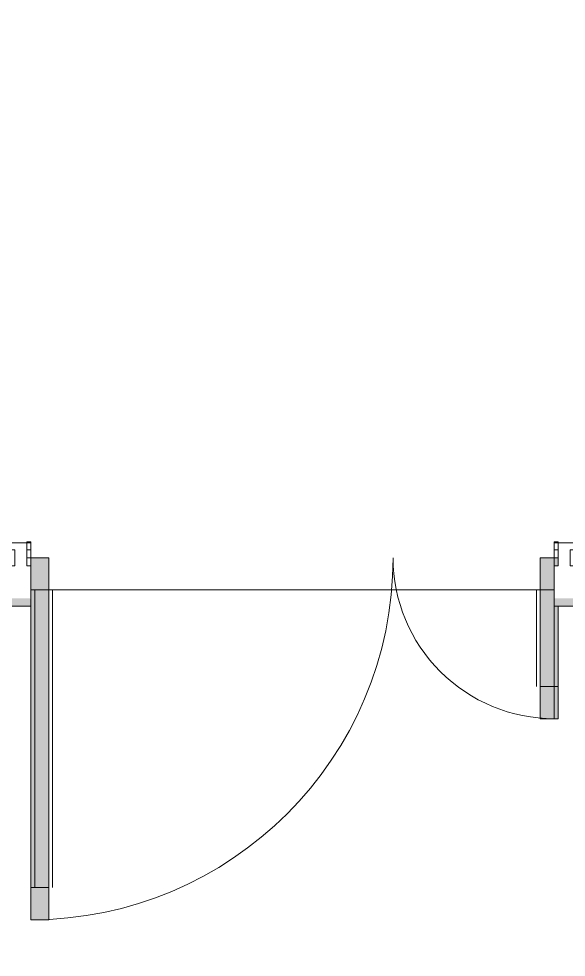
# Model space of a CAD drawing. Header units: millimetres. Extents: x -164500 to 426394, y -23753 to 102118.
# Drawn here: x 180092 to 181452, y 87406 to 89739 of the extents above; entities that cross this region are included whole.
import ezdxf

# ---------------------------------------------------------------- set-up
doc = ezdxf.new("R2010")
doc.units = ezdxf.units.MM
doc.layers.add('A-AREA-PATT-2', color=7, linetype='Continuous', lineweight=5, true_color=0xcde0ef, transparency=1)
doc.layers.add('A-FLOR-PATT-1', color=7, linetype='Continuous', lineweight=9, true_color=0xeef6ff, transparency=0.5)
for name, color, linetype, lineweight in [('A-DETL-GENF', 7, 'Continuous', 9), ('A-FLOR', 7, 'Continuous', 9), ('A-GLAZ-CWMG', 7, 'Continuous', 9), ('A-GLAZ-CWMG-1', 7, 'Continuous', 20)]:
    doc.layers.add(name, color=color, linetype=linetype, lineweight=lineweight)
doc.layers.add('A-DOOR-1', color=7, linetype='Continuous', lineweight=5, true_color=0xc0c0c0)

# ---------------------------------------------------------------- blocks, each defined once
blk = doc.blocks.new('Прямоугольный импост - Импост структурный с накладкой - 160мм Темный-32479175-Объем проектирования 2 этажа')
at = {"layer": 'A-GLAZ-CWMG-1'}
for p, q in [((-50, 40), (-50, 140)), ((-50, 140), (0, 140)), ((0, 140), (0, 40)), ((-40, 40), (-50, 40)), ((-40, 0), (-40, 40)), ((-10, 40), (-10, 0)), ((0, 40), (-10, 40)), ((-50, -17), (-50, 0)), ((-50, 0), (-40, 0)), ((-10, 0), (0, 0)), ((0, 0), (0, -17)), ((0, -17), (-50, -17))]:
    blk.add_line(p, q, dxfattribs=at)
blk = doc.blocks.new('Дверь_Витражная_остекление_ - Д-39_л_ Актовый-32481803-Объем проектирования 2 этажа')
at = {"layer": 'A-DETL-GENF'}
for p, q in [((650, 920), (605, 920)), ((605, 920), (605, 20)), ((650, 920), (605, 920)), ((605, 920), (605, 20)), ((650, 920), (650, 140)), ((650, 140), (650, 920)), ((596, 840), (596, 100)), ((650, 840), (605, 840)), ((640, 840), (640, 100)), ((-660, 420), (-615, 420)), ((-660, 420), (-660, 140)), ((-615, 420), (-660, 420)), ((-660, 420), (-660, 140)), ((-615, 420), (-615, 20)), ((-615, 20), (-615, 420)), ((-660, 340), (-615, 340)), ((-650, 340), (-650, 140)), ((-606, 340), (-606, 100)), ((-650, 100), (-615, 100)), ((650, 100), (605, 100)), ((650, 40), (650, 20)), ((650, 20), (650, 40)), ((-615, 20), (-650, 20)), ((-650, 20), (-615, 20)), ((605, 20), (650, 20)), ((605, 20), (650, 20))]:
    blk.add_line(p, q, dxfattribs=at)
at = {"layer": 'A-DOOR-1'}
for p, q in [((650, 920), (650, 140)), ((-650, 420), (-650, 140)), ((-650, 40), (-650, 20)), ((650, 40), (650, 20)), ((-650, 20), (-660, 20)), ((-660, 20), (-660, -20)), ((-650, -20), (-650, 20)), ((660, 20), (650, 20)), ((650, 20), (650, -20)), ((660, -20), (660, 20)), ((-660, -20), (-650, -20)), ((650, -20), (660, -20))]:
    blk.add_line(p, q, dxfattribs=at)
for centre, radius, start, end in [((650, 20), 900, 90, 180), ((-650, 20), 400, 360, 90)]:
    blk.add_arc(centre, radius, start, end, dxfattribs=at)
blk = doc.blocks.new('Прямоугольный импост - Импост структурный с накладкой - 160мм Темный-32479277-Объем проектирования 2 этажа')
at = {"layer": 'A-GLAZ-CWMG-1'}
for p, q in [((0, 140), (-50, 140)), ((-50, 140), (-50, 40)), ((0, 40), (0, 140)), ((-50, 40), (-40, 40)), ((-40, 40), (-40, 0)), ((-10, 0), (-10, 40)), ((-10, 40), (0, 40)), ((-40, 0), (-50, 0)), ((-50, 0), (-50, -17)), ((0, 0), (-10, 0)), ((0, -17), (0, 0)), ((-50, -17), (0, -17))]:
    blk.add_line(p, q, dxfattribs=at)
blk = doc.blocks.new('2floor')
at = {"layer": 'A-AREA-PATT-2'}
h = blk.add_hatch(color=256, dxfattribs=at)
h.paths.add_polyline_path([(187288.1, 7920.5), (187291.6, 7921), (187289.5, 7931), (187281.6, 7931), (187281.6, 7920.5)])
h.paths.add_polyline_path([(169022.1, 7920.5), (169022.1, 8530.4), (168992.1, 8530.4), (168992.1, 7920.5), (169017.1, 7920.5)])
h.paths.add_polyline_path([(187291.1, 7990), (187291.6, 7991.2), (187291.6, 8080), (187288.1, 8080), (187288.1, 8030), (187291.1, 8030), (187291.1, 8000)])
h.paths.add_polyline_path([(187288.1, 10065), (187291.6, 10065), (187291.1, 10115), (187288.1, 10115)])
h.paths.add_polyline_path([(169022.1, 10275.4), (169022.1, 10880), (169002.6, 10878), (169002.6, 10275.4)])
h.paths.add_polyline_path([(187266.6, 10669), (187286.6, 10669), (187286.6, 10679.5), (187266.6, 10679.5)])
h.paths.add_polyline_path([(181432.1, 13740), (181472.1, 13740), (181470.2, 13759.5), (181422.1, 13759.5), (181422.1, 13740)])
h.paths.add_polyline_path([(180072.1, 13740), (180122.1, 13740), (180120.2, 13759.5), (180072.1, 13759.5)])
h.paths.add_polyline_path([(182422.1, 18870), (182422.1, 18920), (182402.6, 18918.1), (182402.6, 18870)])
h.paths.add_polyline_path([(182402.6, 20220), (182422.1, 20220), (182422.1, 20270), (182402.6, 20268.1), (182402.6, 20222)])
at = {"layer": 'A-FLOR-PATT-1'}
h = blk.add_hatch(color=256, dxfattribs=at)
h.paths.add_polyline_path([(162402, 7900), (162442, 7900), (162442, 8730), (162402, 8730), (162402, 7903.7)])
h.paths.add_polyline_path([(173072.1, 7900), (173072.1, 8230), (173032.1, 8230), (173032.1, 7900)])
h.paths.add_polyline_path([(163662, 7900), (163702, 7900), (163702, 8230), (163662, 8230), (163662, 7920)])
h.paths.add_polyline_path([(171772.1, 7900), (171812.1, 7900), (171812.1, 8730), (171772.1, 8730), (171772.1, 7920)])
h.paths.add_polyline_path([(154167.1, 7915), (154167.1, 8315), (154127.1, 8315), (154127.1, 7915)])
h.paths.add_polyline_path([(152912.1, 7915), (152912.1, 8810), (152872.1, 8810), (152872.1, 7915), (152902.1, 7915)])
h.paths.add_polyline_path([(187288.1, 8030), (187288.1, 8075), (186295.6, 8075), (186295.6, 8030), (187286.6, 8030)])
h.paths.add_polyline_path([(168782.1, 8520.4), (168862.1, 8520.4), (168862.1, 8565.4), (168022.1, 8565.4), (168022.1, 8520.4), (168398, 8520.4)])
h.paths.add_polyline_path([(186895.7, 10020), (187288.1, 10020), (187288.1, 10065), (186295.6, 10065), (186295.6, 10020), (186762.1, 10020)])
h.paths.add_polyline_path([(168037.1, 10190.4), (168862.1, 10190.4), (168862.1, 10235.4), (168037.1, 10235.4)])
h.paths.add_polyline_path([(180167.1, 12960), (180167.1, 13780), (180122.1, 13780), (180122.1, 12960)])
h.paths.add_polyline_path([(181432.1, 13460), (181432.1, 13740), (181422.1, 13740), (181422.1, 13780), (181387.1, 13780), (181387.1, 13460), (181422.1, 13460)])
h.paths.add_polyline_path([(182804.8, 18920), (183202.1, 18920), (183202.1, 18965), (182382.1, 18965), (182382.1, 18920), (182422.1, 18920)])
h.paths.add_polyline_path([(182570.3, 20185), (182702.1, 20185), (182702.1, 20230), (182422.1, 20230), (182422.1, 20220), (182382.1, 20220), (182382.1, 20185), (182435.2, 20185)])
h = blk.add_hatch(color=256, dxfattribs=at)
h.paths.add_polyline_path([(181387.1, 13780), (181422.1, 13780), (181422.1, 13840), (181432.1, 13840), (181432.1, 13860), (181387.1, 13860)])
h.paths.add_polyline_path([(180122.1, 13780), (180167.1, 13780), (180167.1, 13860), (180122.1, 13860), (180122.1, 13787.9)])
h.paths.add_polyline_path([(182382.1, 18920), (182382.1, 18965), (182302.1, 18965), (182302.1, 18920), (182349.3, 18920)])
h.paths.add_polyline_path([(182382.1, 20185), (182382.1, 20220), (182322.1, 20220), (182322.1, 20230), (182302.1, 20230), (182302.1, 20185), (182322.1, 20185)])
at = {"layer": 'A-FLOR'}
blk.add_line((181422.1, 13780), (180122.1, 13780), dxfattribs=at)
at = {"layer": 'A-DOOR-1', "rotation": 180}
blk.add_blockref('Дверь_Витражная_остекление_ - Д-39_л_ Актовый-32481803-Объем проектирования 2 этажа', (180772.1, 13880), dxfattribs=at)
at = {"layer": 'A-GLAZ-CWMG', "rotation": 180}
blk.add_blockref('Прямоугольный импост - Импост структурный с накладкой - 160мм Темный-32479277-Объем проектирования 2 этажа', (180072.1, 13880), dxfattribs=at)
at = {"layer": 'A-GLAZ-CWMG', "extrusion": (0, 0, -1), "rotation": 180}
blk.add_blockref('Прямоугольный импост - Импост структурный с накладкой - 160мм Темный-32479175-Объем проектирования 2 этажа', (-181472.1, 13880), dxfattribs=at)

msp = doc.modelspace()

# ---------------------------------------------------------------- block references
msp.add_blockref('2floor', (0, 74539.358))

doc.saveas('drawing.dxf')
